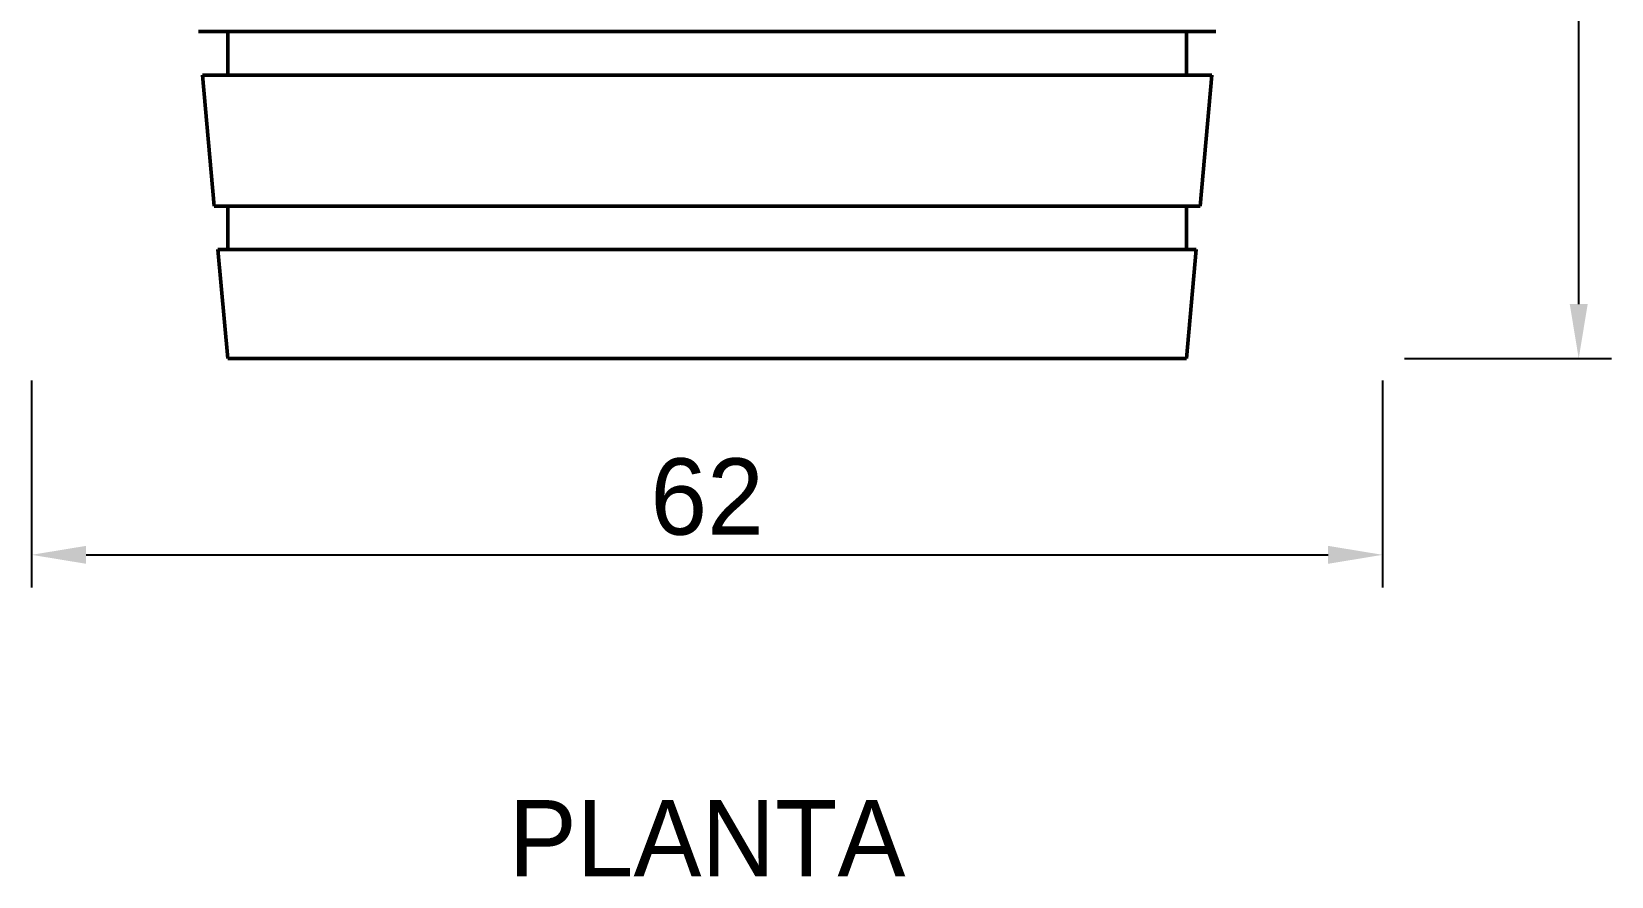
# Model space of a CAD drawing. Header units: millimetres. Extents: x 0 to 420, y 0 to 297.
# Drawn here: x 96 to 168.5, y 159.4 to 198.2 of the extents above; entities that cross this region are included whole.
import ezdxf
from ezdxf.enums import TextEntityAlignment as Align

# ---------------------------------------------------------------- set-up
doc = ezdxf.new("R2010")
doc.units = ezdxf.units.MM
doc.linetypes.add('DASHED', pattern=[1.524, 1.27, -0.254])
for name, color, linetype, lineweight in [('COTAS', 7, 'CONTINUOUS', 25), ('OCULTA', 8, 'DASHED', 25), ('TEXTO', 7, 'CONTINUOUS', 25), ('VISIBLE', 7, 'CONTINUOUS', 50)]:
    doc.layers.add(name, color=color, linetype=linetype, lineweight=lineweight)
doc.dimstyles.new('F3D_1000', dxfattribs={"dimtxt": 3.5, "dimasz": 2.5, "dimexe": 1.5, "dimexo": 1, "dimgap": 0.9, "dimtad": 1, "dimdec": 1, "dimdsep": 46, "dimcen": 2.5, "dimazin": 3, "dimtfac": 1, "dimtmove": 0, "dimatfit": 3})

msp = doc.modelspace()

# ---------------------------------------------------------------- linework, layer by layer
at = {"layer": 'OCULTA'}
for p, q in [((103.711, 198.187), (103.661, 198.187)), ((103.711, 198.187), (103.86, 198.187)), ((104.109, 198.187), (103.86, 198.187)), ((104.456, 198.187), (104.109, 198.187)), ((104.456, 198.187), (104.899, 198.187)), ((105.437, 198.187), (104.899, 198.187)), ((105.047, 198.187), (105, 198.187)), ((105.188, 198.187), (105.047, 198.187)), ((105.423, 198.187), (105.188, 198.187)), ((105.423, 198.187), (105.75, 198.187)), ((105.437, 198.187), (106.068, 198.187)), ((106.168, 198.187), (105.75, 198.187)), ((106.788, 198.187), (106.068, 198.187)), ((106.675, 198.187), (106.168, 198.187)), ((107.269, 198.187), (106.675, 198.187)), ((107.594, 198.187), (106.788, 198.187)), ((107.269, 198.187), (107.947, 198.187)), ((107.594, 198.187), (108.484, 198.187)), ((108.708, 198.187), (107.947, 198.187)), ((108.484, 198.187), (109.453, 198.187)), ((109.546, 198.187), (108.708, 198.187)), ((110.497, 198.187), (109.453, 198.187)), ((109.546, 198.187), (110.46, 198.187)), ((111.444, 198.187), (110.46, 198.187)), ((110.497, 198.187), (111.611, 198.187)), ((111.444, 198.187), (112.494, 198.187)), ((111.611, 198.187), (112.792, 198.187)), ((112.494, 198.187), (113.607, 198.187)), ((114.033, 198.187), (112.792, 198.187)), ((113.607, 198.187), (114.777, 198.187)), ((114.033, 198.187), (115.33, 198.187)), ((114.777, 198.187), (116, 198.187)), ((115.33, 198.187), (116.677, 198.187)), ((117.27, 198.187), (116, 198.187)), ((116.677, 198.187), (118.068, 198.187)), ((117.27, 198.187), (118.581, 198.187)), ((118.068, 198.187), (119.498, 198.187)), ((118.581, 198.187), (119.928, 198.187)), ((119.498, 198.187), (120.959, 198.187)), ((119.928, 198.187), (121.306, 198.187)), ((120.959, 198.187), (122.447, 198.187)), ((122.708, 198.187), (121.306, 198.187)), ((122.447, 198.187), (123.954, 198.187)), ((122.708, 198.187), (124.128, 198.187)), ((125.474, 198.187), (123.954, 198.187)), ((124.128, 198.187), (125.561, 198.187)), ((125.474, 198.187), (127, 198.187)), ((125.561, 198.187), (127, 198.187)), ((127, 198.187), (128.526, 198.187)), ((127, 198.187), (128.439, 198.187)), ((128.439, 198.187), (129.872, 198.187)), ((128.526, 198.187), (130.046, 198.187)), ((129.872, 198.187), (131.292, 198.187)), ((130.046, 198.187), (131.553, 198.187)), ((131.292, 198.187), (132.694, 198.187)), ((131.553, 198.187), (133.041, 198.187)), ((132.694, 198.187), (134.072, 198.187)), ((133.041, 198.187), (134.502, 198.187)), ((134.072, 198.187), (135.419, 198.187)), ((134.502, 198.187), (135.932, 198.187)), ((135.419, 198.187), (136.73, 198.187)), ((135.932, 198.187), (137.323, 198.187)), ((136.73, 198.187), (138, 198.187)), ((137.323, 198.187), (138.67, 198.187)), ((138, 198.187), (139.223, 198.187)), ((138.67, 198.187), (139.967, 198.187)), ((139.223, 198.187), (140.393, 198.187)), ((139.967, 198.187), (141.208, 198.187)), ((140.393, 198.187), (141.506, 198.187)), ((141.208, 198.187), (142.389, 198.187)), ((141.506, 198.187), (142.556, 198.187)), ((142.389, 198.187), (143.503, 198.187)), ((142.556, 198.187), (143.54, 198.187)), ((143.503, 198.187), (144.547, 198.187)), ((143.54, 198.187), (144.454, 198.187)), ((144.454, 198.187), (145.292, 198.187)), ((144.547, 198.187), (145.516, 198.187)), ((145.292, 198.187), (146.053, 198.187)), ((145.516, 198.187), (146.406, 198.187)), ((146.053, 198.187), (146.731, 198.187)), ((146.406, 198.187), (147.212, 198.187)), ((146.731, 198.187), (147.325, 198.187)), ((147.212, 198.187), (147.932, 198.187)), ((147.325, 198.187), (147.832, 198.187)), ((147.832, 198.187), (148.25, 198.187)), ((147.932, 198.187), (148.563, 198.187)), ((148.25, 198.187), (148.577, 198.187)), ((148.563, 198.187), (149.101, 198.187)), ((148.577, 198.187), (148.812, 198.187)), ((148.812, 198.187), (148.953, 198.187)), ((148.953, 198.187), (149, 198.187)), ((149.101, 198.187), (149.544, 198.187)), ((149.544, 198.187), (149.891, 198.187)), ((149.891, 198.187), (150.14, 198.187)), ((150.14, 198.187), (150.289, 198.187)), ((150.289, 198.187), (150.339, 198.187)), ((103.889, 196.187), (103.839, 196.187)), ((104.037, 196.187), (103.889, 196.187)), ((104.284, 196.187), (104.037, 196.187)), ((104.628, 196.187), (104.284, 196.187)), ((104.628, 196.187), (105.068, 196.187)), ((105.047, 196.187), (105, 196.187)), ((105.188, 196.187), (105.047, 196.187)), ((105.602, 196.187), (105.068, 196.187)), ((105.423, 196.187), (105.188, 196.187)), ((105.423, 196.187), (105.75, 196.187)), ((105.602, 196.187), (106.228, 196.187)), ((106.168, 196.187), (105.75, 196.187)), ((106.675, 196.187), (106.168, 196.187)), ((106.228, 196.187), (106.942, 196.187)), ((107.269, 196.187), (106.675, 196.187)), ((106.942, 196.187), (107.743, 196.187)), ((107.269, 196.187), (107.947, 196.187)), ((108.625, 196.187), (107.743, 196.187)), ((108.708, 196.187), (107.947, 196.187)), ((108.625, 196.187), (109.587, 196.187)), ((109.546, 196.187), (108.708, 196.187)), ((109.546, 196.187), (110.46, 196.187)), ((110.623, 196.187), (109.587, 196.187)), ((111.444, 196.187), (110.46, 196.187)), ((110.623, 196.187), (111.729, 196.187)), ((111.444, 196.187), (112.494, 196.187)), ((112.901, 196.187), (111.729, 196.187)), ((112.494, 196.187), (113.607, 196.187)), ((112.901, 196.187), (114.133, 196.187)), ((113.607, 196.187), (114.777, 196.187)), ((114.133, 196.187), (115.42, 196.187)), ((114.777, 196.187), (116, 196.187)), ((115.42, 196.187), (116.756, 196.187)), ((117.27, 196.187), (116, 196.187)), ((116.756, 196.187), (118.137, 196.187)), ((117.27, 196.187), (118.581, 196.187)), ((118.137, 196.187), (119.555, 196.187)), ((118.581, 196.187), (119.928, 196.187)), ((119.555, 196.187), (121.006, 196.187)), ((119.928, 196.187), (121.306, 196.187)), ((121.006, 196.187), (122.482, 196.187)), ((122.708, 196.187), (121.306, 196.187)), ((122.482, 196.187), (123.977, 196.187)), ((122.708, 196.187), (124.128, 196.187)), ((123.977, 196.187), (125.485, 196.187)), ((124.128, 196.187), (125.561, 196.187)), ((125.485, 196.187), (127, 196.187)), ((125.561, 196.187), (127, 196.187)), ((127, 196.187), (128.515, 196.187)), ((127, 196.187), (128.439, 196.187)), ((128.439, 196.187), (129.872, 196.187)), ((128.515, 196.187), (130.023, 196.187)), ((129.872, 196.187), (131.292, 196.187)), ((130.023, 196.187), (131.518, 196.187)), ((131.292, 196.187), (132.694, 196.187)), ((131.518, 196.187), (132.994, 196.187)), ((132.694, 196.187), (134.072, 196.187)), ((132.994, 196.187), (134.445, 196.187)), ((134.072, 196.187), (135.419, 196.187)), ((134.445, 196.187), (135.863, 196.187)), ((135.419, 196.187), (136.73, 196.187)), ((135.863, 196.187), (137.244, 196.187)), ((136.73, 196.187), (138, 196.187)), ((137.244, 196.187), (138.58, 196.187)), ((138, 196.187), (139.223, 196.187)), ((138.58, 196.187), (139.867, 196.187)), ((139.223, 196.187), (140.393, 196.187)), ((139.867, 196.187), (141.099, 196.187)), ((140.393, 196.187), (141.506, 196.187)), ((141.099, 196.187), (142.271, 196.187)), ((141.506, 196.187), (142.556, 196.187)), ((142.271, 196.187), (143.377, 196.187)), ((142.556, 196.187), (143.54, 196.187)), ((143.377, 196.187), (144.413, 196.187)), ((143.54, 196.187), (144.454, 196.187)), ((144.413, 196.187), (145.375, 196.187)), ((144.454, 196.187), (145.292, 196.187)), ((145.292, 196.187), (146.053, 196.187)), ((145.375, 196.187), (146.257, 196.187)), ((146.053, 196.187), (146.731, 196.187)), ((146.257, 196.187), (147.058, 196.187)), ((146.731, 196.187), (147.325, 196.187)), ((147.058, 196.187), (147.772, 196.187)), ((147.325, 196.187), (147.832, 196.187)), ((147.772, 196.187), (148.398, 196.187)), ((147.832, 196.187), (148.25, 196.187)), ((148.25, 196.187), (148.577, 196.187)), ((148.398, 196.187), (148.932, 196.187)), ((148.577, 196.187), (148.812, 196.187)), ((148.812, 196.187), (148.953, 196.187)), ((148.932, 196.187), (149.372, 196.187)), ((148.953, 196.187), (149, 196.187)), ((149.372, 196.187), (149.716, 196.187)), ((149.716, 196.187), (149.963, 196.187)), ((149.963, 196.187), (150.111, 196.187)), ((150.111, 196.187), (150.161, 196.187)), ((104.423, 190.187), (104.375, 190.187)), ((104.569, 190.187), (104.423, 190.187)), ((104.81, 190.187), (104.569, 190.187)), ((105.146, 190.187), (104.81, 190.187)), ((105.047, 190.187), (105, 190.187)), ((105.188, 190.187), (105.047, 190.187)), ((105.576, 190.187), (105.146, 190.187)), ((105.423, 190.187), (105.188, 190.187)), ((105.423, 190.187), (105.75, 190.187)), ((106.097, 190.187), (105.576, 190.187)), ((106.168, 190.187), (105.75, 190.187)), ((106.708, 190.187), (106.097, 190.187)), ((106.675, 190.187), (106.168, 190.187)), ((107.269, 190.187), (106.675, 190.187)), ((107.406, 190.187), (106.708, 190.187)), ((107.269, 190.187), (107.947, 190.187)), ((107.406, 190.187), (108.188, 190.187)), ((108.708, 190.187), (107.947, 190.187)), ((109.05, 190.187), (108.188, 190.187)), ((109.546, 190.187), (108.708, 190.187)), ((109.05, 190.187), (109.99, 190.187)), ((109.546, 190.187), (110.46, 190.187)), ((111.002, 190.187), (109.99, 190.187)), ((111.444, 190.187), (110.46, 190.187)), ((111.002, 190.187), (112.082, 190.187)), ((111.444, 190.187), (112.494, 190.187)), ((113.227, 190.187), (112.082, 190.187)), ((112.494, 190.187), (113.607, 190.187)), ((113.227, 190.187), (114.43, 190.187)), ((113.607, 190.187), (114.777, 190.187)), ((114.43, 190.187), (115.687, 190.187)), ((114.777, 190.187), (116, 190.187)), ((115.687, 190.187), (116.993, 190.187)), ((117.27, 190.187), (116, 190.187)), ((116.993, 190.187), (118.342, 190.187)), ((117.27, 190.187), (118.581, 190.187)), ((118.342, 190.187), (119.727, 190.187)), ((118.581, 190.187), (119.928, 190.187)), ((119.727, 190.187), (121.144, 190.187)), ((119.928, 190.187), (121.306, 190.187)), ((121.144, 190.187), (122.586, 190.187)), ((122.708, 190.187), (121.306, 190.187)), ((122.586, 190.187), (124.047, 190.187)), ((122.708, 190.187), (124.128, 190.187)), ((124.047, 190.187), (125.52, 190.187)), ((124.128, 190.187), (125.561, 190.187)), ((125.52, 190.187), (127, 190.187)), ((125.561, 190.187), (127, 190.187)), ((127, 190.187), (128.48, 190.187)), ((127, 190.187), (128.439, 190.187)), ((128.439, 190.187), (129.872, 190.187)), ((128.48, 190.187), (129.953, 190.187)), ((129.872, 190.187), (131.292, 190.187)), ((129.953, 190.187), (131.414, 190.187)), ((131.292, 190.187), (132.694, 190.187)), ((131.414, 190.187), (132.856, 190.187)), ((132.694, 190.187), (134.072, 190.187)), ((132.856, 190.187), (134.273, 190.187)), ((134.072, 190.187), (135.419, 190.187)), ((134.273, 190.187), (135.658, 190.187)), ((135.419, 190.187), (136.73, 190.187)), ((135.658, 190.187), (137.007, 190.187)), ((136.73, 190.187), (138, 190.187)), ((137.007, 190.187), (138.312, 190.187)), ((138, 190.187), (139.223, 190.187)), ((138.312, 190.187), (139.57, 190.187)), ((139.223, 190.187), (140.393, 190.187)), ((139.57, 190.187), (140.773, 190.187)), ((140.393, 190.187), (141.506, 190.187)), ((140.773, 190.187), (141.918, 190.187)), ((141.506, 190.187), (142.556, 190.187)), ((141.918, 190.187), (142.998, 190.187)), ((142.556, 190.187), (143.54, 190.187)), ((142.998, 190.187), (144.01, 190.187)), ((143.54, 190.187), (144.454, 190.187)), ((144.01, 190.187), (144.95, 190.187)), ((144.454, 190.187), (145.292, 190.187)), ((144.95, 190.187), (145.812, 190.187)), ((145.292, 190.187), (146.053, 190.187)), ((145.812, 190.187), (146.594, 190.187)), ((146.053, 190.187), (146.731, 190.187)), ((146.594, 190.187), (147.292, 190.187)), ((146.731, 190.187), (147.325, 190.187)), ((147.292, 190.187), (147.903, 190.187)), ((147.325, 190.187), (147.832, 190.187)), ((147.832, 190.187), (148.25, 190.187)), ((147.903, 190.187), (148.424, 190.187)), ((148.25, 190.187), (148.577, 190.187)), ((148.424, 190.187), (148.854, 190.187)), ((148.577, 190.187), (148.812, 190.187)), ((148.812, 190.187), (148.953, 190.187)), ((148.854, 190.187), (149.19, 190.187)), ((148.953, 190.187), (149, 190.187)), ((149.19, 190.187), (149.431, 190.187)), ((149.431, 190.187), (149.577, 190.187)), ((149.577, 190.187), (149.625, 190.187)), ((104.602, 188.187), (104.554, 188.187)), ((104.746, 188.187), (104.602, 188.187)), ((104.985, 188.187), (104.746, 188.187)), ((105.318, 188.187), (104.985, 188.187)), ((105.047, 188.187), (105, 188.187)), ((105.188, 188.187), (105.047, 188.187)), ((105.423, 188.187), (105.188, 188.187)), ((105.318, 188.187), (105.745, 188.187)), ((105.423, 188.187), (105.75, 188.187)), ((106.262, 188.187), (105.745, 188.187)), ((106.168, 188.187), (105.75, 188.187)), ((106.675, 188.187), (106.168, 188.187)), ((106.868, 188.187), (106.262, 188.187)), ((107.269, 188.187), (106.675, 188.187)), ((107.561, 188.187), (106.868, 188.187)), ((107.269, 188.187), (107.947, 188.187)), ((107.561, 188.187), (108.336, 188.187)), ((108.708, 188.187), (107.947, 188.187)), ((109.192, 188.187), (108.336, 188.187)), ((109.546, 188.187), (108.708, 188.187)), ((109.192, 188.187), (110.124, 188.187)), ((109.546, 188.187), (110.46, 188.187)), ((111.128, 188.187), (110.124, 188.187)), ((111.444, 188.187), (110.46, 188.187)), ((111.128, 188.187), (112.2, 188.187)), ((111.444, 188.187), (112.494, 188.187)), ((113.335, 188.187), (112.2, 188.187)), ((112.494, 188.187), (113.607, 188.187)), ((113.335, 188.187), (114.529, 188.187)), ((113.607, 188.187), (114.777, 188.187)), ((114.529, 188.187), (115.777, 188.187)), ((114.777, 188.187), (116, 188.187)), ((115.777, 188.187), (117.072, 188.187)), ((117.27, 188.187), (116, 188.187)), ((117.072, 188.187), (118.41, 188.187)), ((117.27, 188.187), (118.581, 188.187)), ((118.41, 188.187), (119.785, 188.187)), ((118.581, 188.187), (119.928, 188.187)), ((119.785, 188.187), (121.19, 188.187)), ((119.928, 188.187), (121.306, 188.187)), ((121.19, 188.187), (122.621, 188.187)), ((122.708, 188.187), (121.306, 188.187)), ((122.621, 188.187), (124.07, 188.187)), ((122.708, 188.187), (124.128, 188.187)), ((124.07, 188.187), (125.532, 188.187)), ((124.128, 188.187), (125.561, 188.187)), ((125.532, 188.187), (127, 188.187)), ((125.561, 188.187), (127, 188.187)), ((127, 188.187), (128.468, 188.187)), ((127, 188.187), (128.439, 188.187)), ((128.439, 188.187), (129.872, 188.187)), ((128.468, 188.187), (129.93, 188.187)), ((129.872, 188.187), (131.292, 188.187)), ((129.93, 188.187), (131.379, 188.187)), ((131.292, 188.187), (132.694, 188.187)), ((131.379, 188.187), (132.81, 188.187)), ((132.694, 188.187), (134.072, 188.187)), ((132.81, 188.187), (134.215, 188.187)), ((134.072, 188.187), (135.419, 188.187)), ((134.215, 188.187), (135.59, 188.187)), ((135.419, 188.187), (136.73, 188.187)), ((135.59, 188.187), (136.928, 188.187)), ((136.73, 188.187), (138, 188.187)), ((136.928, 188.187), (138.223, 188.187)), ((138, 188.187), (139.223, 188.187)), ((138.223, 188.187), (139.471, 188.187)), ((139.223, 188.187), (140.393, 188.187)), ((139.471, 188.187), (140.665, 188.187)), ((140.393, 188.187), (141.506, 188.187)), ((140.665, 188.187), (141.8, 188.187)), ((141.506, 188.187), (142.556, 188.187)), ((141.8, 188.187), (142.872, 188.187)), ((142.556, 188.187), (143.54, 188.187)), ((142.872, 188.187), (143.876, 188.187)), ((143.54, 188.187), (144.454, 188.187)), ((143.876, 188.187), (144.808, 188.187)), ((144.454, 188.187), (145.292, 188.187)), ((144.808, 188.187), (145.664, 188.187)), ((145.292, 188.187), (146.053, 188.187)), ((145.664, 188.187), (146.439, 188.187)), ((146.053, 188.187), (146.731, 188.187)), ((146.439, 188.187), (147.132, 188.187)), ((146.731, 188.187), (147.325, 188.187)), ((147.132, 188.187), (147.738, 188.187)), ((147.325, 188.187), (147.832, 188.187)), ((147.738, 188.187), (148.255, 188.187)), ((147.832, 188.187), (148.25, 188.187)), ((148.25, 188.187), (148.577, 188.187)), ((148.255, 188.187), (148.682, 188.187)), ((148.577, 188.187), (148.812, 188.187)), ((148.682, 188.187), (149.015, 188.187)), ((148.812, 188.187), (148.953, 188.187)), ((148.953, 188.187), (149, 188.187)), ((149.015, 188.187), (149.254, 188.187)), ((149.254, 188.187), (149.398, 188.187)), ((149.398, 188.187), (149.446, 188.187)), ((105.047, 183.187), (105, 183.187)), ((105.188, 183.187), (105.047, 183.187)), ((105.423, 183.187), (105.188, 183.187)), ((105.423, 183.187), (105.75, 183.187)), ((106.168, 183.187), (105.75, 183.187)), ((106.675, 183.187), (106.168, 183.187)), ((107.269, 183.187), (106.675, 183.187)), ((107.269, 183.187), (107.947, 183.187)), ((108.708, 183.187), (107.947, 183.187)), ((109.546, 183.187), (108.708, 183.187)), ((109.546, 183.187), (110.46, 183.187)), ((111.444, 183.187), (110.46, 183.187)), ((111.444, 183.187), (112.494, 183.187)), ((112.494, 183.187), (113.607, 183.187)), ((113.607, 183.187), (114.777, 183.187)), ((114.5, 183.187), (114.527, 183.187)), ((114.527, 183.187), (114.607, 183.187)), ((114.607, 183.187), (114.74, 183.187)), ((114.74, 183.187), (114.926, 183.187)), ((114.777, 183.187), (116, 183.187)), ((114.926, 183.187), (115.163, 183.187)), ((115.163, 183.187), (115.452, 183.187)), ((115.452, 183.187), (115.789, 183.187)), ((115.789, 183.187), (116.175, 183.187)), ((117.27, 183.187), (116, 183.187)), ((116.175, 183.187), (116.607, 183.187)), ((116.607, 183.187), (117.083, 183.187)), ((117.083, 183.187), (117.602, 183.187)), ((117.27, 183.187), (118.581, 183.187)), ((117.602, 183.187), (118.161, 183.187)), ((118.161, 183.187), (118.758, 183.187)), ((118.581, 183.187), (119.928, 183.187)), ((118.758, 183.187), (119.39, 183.187)), ((119.39, 183.187), (120.055, 183.187)), ((119.928, 183.187), (121.306, 183.187)), ((120.055, 183.187), (120.75, 183.187)), ((120.75, 183.187), (121.471, 183.187)), ((122.708, 183.187), (121.306, 183.187)), ((121.471, 183.187), (122.216, 183.187)), ((122.216, 183.187), (122.982, 183.187)), ((122.708, 183.187), (124.128, 183.187)), ((122.982, 183.187), (123.765, 183.187)), ((123.765, 183.187), (124.561, 183.187)), ((124.128, 183.187), (125.561, 183.187)), ((124.561, 183.187), (125.368, 183.187)), ((125.368, 183.187), (126.182, 183.187)), ((125.561, 183.187), (127, 183.187)), ((126.182, 183.187), (127, 183.187)), ((127, 183.187), (128.439, 183.187)), ((127, 183.187), (127.818, 183.187)), ((127.818, 183.187), (128.632, 183.187)), ((128.439, 183.187), (129.872, 183.187)), ((128.632, 183.187), (129.439, 183.187)), ((129.439, 183.187), (130.235, 183.187)), ((129.872, 183.187), (131.292, 183.187)), ((130.235, 183.187), (131.018, 183.187)), ((131.784, 183.187), (131.018, 183.187)), ((131.292, 183.187), (132.694, 183.187)), ((131.784, 183.187), (132.529, 183.187)), ((132.529, 183.187), (133.25, 183.187)), ((132.694, 183.187), (134.072, 183.187)), ((133.25, 183.187), (133.945, 183.187)), ((133.945, 183.187), (134.61, 183.187)), ((134.072, 183.187), (135.419, 183.187)), ((134.61, 183.187), (135.242, 183.187)), ((135.242, 183.187), (135.839, 183.187)), ((135.419, 183.187), (136.73, 183.187)), ((136.398, 183.187), (135.839, 183.187)), ((136.917, 183.187), (136.398, 183.187)), ((136.73, 183.187), (138, 183.187)), ((136.917, 183.187), (137.393, 183.187)), ((137.393, 183.187), (137.825, 183.187)), ((138.211, 183.187), (137.825, 183.187)), ((138, 183.187), (139.223, 183.187)), ((138.548, 183.187), (138.211, 183.187)), ((138.548, 183.187), (138.837, 183.187)), ((139.074, 183.187), (138.837, 183.187)), ((139.26, 183.187), (139.074, 183.187)), ((139.223, 183.187), (140.393, 183.187)), ((139.393, 183.187), (139.26, 183.187)), ((139.473, 183.187), (139.393, 183.187)), ((139.5, 183.187), (139.473, 183.187)), ((140.393, 183.187), (141.506, 183.187)), ((141.506, 183.187), (142.556, 183.187)), ((142.556, 183.187), (143.54, 183.187)), ((143.54, 183.187), (144.454, 183.187)), ((144.454, 183.187), (145.292, 183.187)), ((145.292, 183.187), (146.053, 183.187)), ((146.053, 183.187), (146.731, 183.187)), ((146.731, 183.187), (147.325, 183.187)), ((147.325, 183.187), (147.832, 183.187)), ((147.832, 183.187), (148.25, 183.187)), ((148.25, 183.187), (148.577, 183.187)), ((148.577, 183.187), (148.812, 183.187)), ((148.812, 183.187), (148.953, 183.187)), ((148.953, 183.187), (149, 183.187))]:
    msp.add_line(p, q, dxfattribs=at)
at = {"layer": 'VISIBLE'}
for p, q in [((103.661, 198.187), (103.711, 198.187)), ((105, 198.187), (103.661, 198.187)), ((103.661, 198.187), (103.661, 198.187)), ((103.661, 198.187), (103.661, 198.187)), ((103.711, 198.187), (103.86, 198.187)), ((103.86, 198.187), (104.109, 198.187)), ((104.109, 198.187), (104.456, 198.187)), ((104.456, 198.187), (104.899, 198.187)), ((104.899, 198.187), (105.437, 198.187)), ((105, 198.187), (105.047, 198.187)), ((105, 196.187), (105, 198.187)), ((105, 198.187), (105, 198.187)), ((105, 198.187), (105, 198.187)), ((105, 198.187), (105, 198.187)), ((105, 198.187), (105, 198.187)), ((105, 198.187), (105, 198.187)), ((105, 198.187), (105, 198.187)), ((105, 198.187), (105, 198.187)), ((105, 198.187), (105, 198.187)), ((105, 198.187), (105, 198.187)), ((105, 198.187), (105, 198.187)), ((105, 198.187), (105, 198.187)), ((105, 198.187), (105, 198.187)), ((105, 198.187), (105, 198.187)), ((105, 198.187), (105, 198.187)), ((105, 198.187), (105, 198.187)), ((105, 198.187), (105, 198.187)), ((105.047, 198.187), (105.188, 198.187)), ((105.188, 198.187), (105.423, 198.187)), ((105.423, 198.187), (105.75, 198.187)), ((105.437, 198.187), (106.068, 198.187)), ((105.75, 198.187), (106.168, 198.187)), ((106.068, 198.187), (106.788, 198.187)), ((106.168, 198.187), (106.675, 198.187)), ((106.675, 198.187), (107.269, 198.187)), ((106.788, 198.187), (107.594, 198.187)), ((107.269, 198.187), (107.947, 198.187)), ((107.594, 198.187), (108.484, 198.187)), ((107.947, 198.187), (108.708, 198.187)), ((108.484, 198.187), (109.453, 198.187)), ((108.708, 198.187), (109.546, 198.187)), ((109.453, 198.187), (110.497, 198.187)), ((109.546, 198.187), (110.46, 198.187)), ((110.46, 198.187), (111.444, 198.187)), ((110.497, 198.187), (111.611, 198.187)), ((111.444, 198.187), (112.494, 198.187)), ((111.611, 198.187), (112.792, 198.187)), ((112.494, 198.187), (113.607, 198.187)), ((112.792, 198.187), (114.033, 198.187)), ((113.607, 198.187), (114.777, 198.187)), ((114.033, 198.187), (115.33, 198.187)), ((114.777, 198.187), (116, 198.187)), ((115.33, 198.187), (116.677, 198.187)), ((116, 198.187), (117.27, 198.187)), ((116.677, 198.187), (118.068, 198.187)), ((117.27, 198.187), (118.581, 198.187)), ((118.068, 198.187), (119.498, 198.187)), ((118.581, 198.187), (119.928, 198.187)), ((119.498, 198.187), (120.959, 198.187)), ((119.928, 198.187), (121.306, 198.187)), ((120.959, 198.187), (122.447, 198.187)), ((121.306, 198.187), (122.708, 198.187)), ((122.447, 198.187), (123.954, 198.187)), ((122.708, 198.187), (124.128, 198.187)), ((123.954, 198.187), (125.474, 198.187)), ((124.128, 198.187), (125.561, 198.187)), ((125.474, 198.187), (127, 198.187)), ((125.561, 198.187), (127, 198.187)), ((127, 198.187), (128.439, 198.187)), ((127, 198.187), (128.526, 198.187)), ((128.439, 198.187), (129.872, 198.187)), ((130.046, 198.187), (128.526, 198.187)), ((129.872, 198.187), (131.292, 198.187)), ((130.046, 198.187), (131.553, 198.187)), ((132.694, 198.187), (131.292, 198.187)), ((131.553, 198.187), (133.041, 198.187)), ((132.694, 198.187), (134.072, 198.187)), ((133.041, 198.187), (134.502, 198.187)), ((134.072, 198.187), (135.419, 198.187)), ((134.502, 198.187), (135.932, 198.187)), ((135.419, 198.187), (136.73, 198.187)), ((135.932, 198.187), (137.323, 198.187)), ((138, 198.187), (136.73, 198.187)), ((137.323, 198.187), (138.67, 198.187)), ((138, 198.187), (139.223, 198.187)), ((138.67, 198.187), (139.967, 198.187)), ((139.223, 198.187), (140.393, 198.187)), ((141.208, 198.187), (139.967, 198.187)), ((140.393, 198.187), (141.506, 198.187)), ((141.208, 198.187), (142.389, 198.187)), ((141.506, 198.187), (142.556, 198.187)), ((142.389, 198.187), (143.503, 198.187)), ((143.54, 198.187), (142.556, 198.187)), ((144.547, 198.187), (143.503, 198.187)), ((143.54, 198.187), (144.454, 198.187)), ((145.292, 198.187), (144.454, 198.187)), ((144.547, 198.187), (145.516, 198.187)), ((146.053, 198.187), (145.292, 198.187)), ((145.516, 198.187), (146.406, 198.187)), ((146.053, 198.187), (146.731, 198.187)), ((147.212, 198.187), (146.406, 198.187)), ((147.325, 198.187), (146.731, 198.187)), ((147.932, 198.187), (147.212, 198.187)), ((147.832, 198.187), (147.325, 198.187)), ((148.25, 198.187), (147.832, 198.187)), ((147.932, 198.187), (148.563, 198.187)), ((148.25, 198.187), (148.577, 198.187)), ((149.101, 198.187), (148.563, 198.187)), ((148.812, 198.187), (148.577, 198.187)), ((148.953, 198.187), (148.812, 198.187)), ((149, 198.187), (148.953, 198.187)), ((150.339, 198.187), (149, 198.187)), ((149, 198.187), (149, 198.187)), ((149, 198.187), (149, 198.187)), ((149, 198.187), (149, 198.187)), ((149, 198.187), (149, 198.187)), ((149, 198.187), (149, 198.187)), ((149, 198.187), (149, 198.187)), ((149, 198.187), (149, 198.187)), ((149, 198.187), (149, 198.187)), ((149, 198.187), (149, 198.187)), ((149, 198.187), (149, 198.187)), ((149, 198.187), (149, 198.187)), ((149, 198.187), (149, 198.187)), ((149, 198.187), (149, 198.187)), ((149, 198.187), (149, 198.187)), ((149, 198.187), (149, 198.187)), ((149, 198.187), (149, 198.187)), ((149, 198.187), (149, 196.187)), ((149.101, 198.187), (149.544, 198.187)), ((149.891, 198.187), (149.544, 198.187)), ((150.14, 198.187), (149.891, 198.187)), ((150.14, 198.187), (150.289, 198.187)), ((150.339, 198.187), (150.289, 198.187)), ((150.339, 198.187), (150.339, 198.187)), ((150.339, 198.187), (150.339, 198.187)), ((103.839, 196.187), (103.889, 196.187)), ((104.375, 190.187), (103.839, 196.187)), ((103.839, 196.187), (103.839, 196.187)), ((103.839, 196.187), (103.839, 196.187)), ((103.839, 196.187), (105, 196.187)), ((103.889, 196.187), (104.037, 196.187)), ((104.037, 196.187), (104.284, 196.187)), ((104.284, 196.187), (104.628, 196.187)), ((104.628, 196.187), (105.068, 196.187)), ((105, 196.187), (105.047, 196.187)), ((105, 196.187), (105, 196.187)), ((105, 196.187), (105, 196.187)), ((105, 196.187), (105, 196.187)), ((105, 196.187), (105, 196.187)), ((105, 196.187), (105, 196.187)), ((105, 196.187), (105, 196.187)), ((105, 196.187), (105, 196.187)), ((105, 196.187), (105, 196.187)), ((105, 196.187), (105, 196.187)), ((105, 196.187), (105, 196.187)), ((105, 196.187), (105, 196.187)), ((105, 196.187), (105, 196.187)), ((105, 196.187), (105, 196.187)), ((105, 196.187), (105, 196.187)), ((105, 196.187), (105, 196.187)), ((105, 196.187), (105, 196.187)), ((105.047, 196.187), (105.188, 196.187)), ((105.068, 196.187), (105.602, 196.187)), ((105.188, 196.187), (105.423, 196.187)), ((105.423, 196.187), (105.75, 196.187)), ((105.602, 196.187), (106.228, 196.187)), ((105.75, 196.187), (106.168, 196.187)), ((106.168, 196.187), (106.675, 196.187)), ((106.228, 196.187), (106.942, 196.187)), ((106.675, 196.187), (107.269, 196.187)), ((106.942, 196.187), (107.743, 196.187)), ((107.269, 196.187), (107.947, 196.187)), ((107.743, 196.187), (108.625, 196.187)), ((107.947, 196.187), (108.708, 196.187)), ((108.625, 196.187), (109.587, 196.187)), ((108.708, 196.187), (109.546, 196.187)), ((109.546, 196.187), (110.46, 196.187)), ((109.587, 196.187), (110.623, 196.187)), ((110.46, 196.187), (111.444, 196.187)), ((110.623, 196.187), (111.729, 196.187)), ((111.444, 196.187), (112.494, 196.187)), ((111.729, 196.187), (112.901, 196.187)), ((112.494, 196.187), (113.607, 196.187)), ((112.901, 196.187), (114.133, 196.187)), ((113.607, 196.187), (114.777, 196.187)), ((114.133, 196.187), (115.42, 196.187)), ((114.777, 196.187), (116, 196.187)), ((115.42, 196.187), (116.756, 196.187)), ((116, 196.187), (117.27, 196.187)), ((116.756, 196.187), (118.137, 196.187)), ((117.27, 196.187), (118.581, 196.187)), ((118.137, 196.187), (119.555, 196.187)), ((118.581, 196.187), (119.928, 196.187)), ((119.555, 196.187), (121.006, 196.187)), ((119.928, 196.187), (121.306, 196.187)), ((121.006, 196.187), (122.482, 196.187)), ((121.306, 196.187), (122.708, 196.187)), ((122.482, 196.187), (123.977, 196.187)), ((122.708, 196.187), (124.128, 196.187)), ((123.977, 196.187), (125.485, 196.187)), ((124.128, 196.187), (125.561, 196.187)), ((125.485, 196.187), (127, 196.187)), ((125.561, 196.187), (127, 196.187)), ((127, 196.187), (128.439, 196.187)), ((127, 196.187), (128.515, 196.187)), ((128.439, 196.187), (129.872, 196.187)), ((128.515, 196.187), (130.023, 196.187)), ((129.872, 196.187), (131.292, 196.187)), ((130.023, 196.187), (131.518, 196.187)), ((132.694, 196.187), (131.292, 196.187)), ((131.518, 196.187), (132.994, 196.187)), ((132.694, 196.187), (134.072, 196.187)), ((132.994, 196.187), (134.445, 196.187)), ((134.072, 196.187), (135.419, 196.187)), ((134.445, 196.187), (135.863, 196.187)), ((135.419, 196.187), (136.73, 196.187)), ((135.863, 196.187), (137.244, 196.187)), ((138, 196.187), (136.73, 196.187)), ((137.244, 196.187), (138.58, 196.187)), ((138, 196.187), (139.223, 196.187)), ((138.58, 196.187), (139.867, 196.187)), ((139.223, 196.187), (140.393, 196.187)), ((139.867, 196.187), (141.099, 196.187)), ((140.393, 196.187), (141.506, 196.187)), ((142.271, 196.187), (141.099, 196.187)), ((141.506, 196.187), (142.556, 196.187)), ((142.271, 196.187), (143.377, 196.187)), ((143.54, 196.187), (142.556, 196.187)), ((144.413, 196.187), (143.377, 196.187)), ((143.54, 196.187), (144.454, 196.187)), ((144.413, 196.187), (145.375, 196.187)), ((145.292, 196.187), (144.454, 196.187)), ((146.053, 196.187), (145.292, 196.187)), ((146.257, 196.187), (145.375, 196.187)), ((146.053, 196.187), (146.731, 196.187)), ((146.257, 196.187), (147.058, 196.187)), ((147.325, 196.187), (146.731, 196.187)), ((147.058, 196.187), (147.772, 196.187)), ((147.832, 196.187), (147.325, 196.187)), ((147.772, 196.187), (148.398, 196.187)), ((148.25, 196.187), (147.832, 196.187)), ((148.25, 196.187), (148.577, 196.187)), ((148.932, 196.187), (148.398, 196.187)), ((148.812, 196.187), (148.577, 196.187)), ((148.953, 196.187), (148.812, 196.187)), ((148.932, 196.187), (149.372, 196.187)), ((149, 196.187), (148.953, 196.187)), ((149, 196.187), (149, 196.187)), ((149, 196.187), (149, 196.187)), ((149, 196.187), (149, 196.187)), ((149, 196.187), (149, 196.187)), ((149, 196.187), (149, 196.187)), ((149, 196.187), (149, 196.187)), ((149, 196.187), (149, 196.187)), ((149, 196.187), (149, 196.187)), ((149, 196.187), (149, 196.187)), ((149, 196.187), (149, 196.187)), ((149, 196.187), (149, 196.187)), ((149, 196.187), (149, 196.187)), ((149, 196.187), (149, 196.187)), ((149, 196.187), (149, 196.187)), ((149, 196.187), (149, 196.187)), ((149, 196.187), (149, 196.187)), ((149, 196.187), (150.161, 196.187)), ((149.716, 196.187), (149.372, 196.187)), ((150.161, 196.187), (149.625, 190.187)), ((149.963, 196.187), (149.716, 196.187)), ((150.111, 196.187), (149.963, 196.187)), ((150.161, 196.187), (150.111, 196.187)), ((150.161, 196.187), (150.161, 196.187)), ((150.161, 196.187), (150.161, 196.187)), ((104.375, 190.187), (104.423, 190.187)), ((105, 190.187), (104.375, 190.187)), ((104.375, 190.187), (104.375, 190.187)), ((104.375, 190.187), (104.375, 190.187)), ((104.423, 190.187), (104.569, 190.187)), ((104.569, 190.187), (104.81, 190.187)), ((104.81, 190.187), (105.146, 190.187)), ((105, 190.187), (105.047, 190.187)), ((105, 188.187), (105, 190.187)), ((105, 190.187), (105, 190.187)), ((105, 190.187), (105, 190.187)), ((105, 190.187), (105, 190.187)), ((105, 190.187), (105, 190.187)), ((105, 190.187), (105, 190.187)), ((105, 190.187), (105, 190.187)), ((105, 190.187), (105, 190.187)), ((105, 190.187), (105, 190.187)), ((105, 190.187), (105, 190.187)), ((105, 190.187), (105, 190.187)), ((105, 190.187), (105, 190.187)), ((105, 190.187), (105, 190.187)), ((105, 190.187), (105, 190.187)), ((105, 190.187), (105, 190.187)), ((105, 190.187), (105, 190.187)), ((105, 190.187), (105, 190.187)), ((105.047, 190.187), (105.188, 190.187)), ((105.146, 190.187), (105.576, 190.187)), ((105.188, 190.187), (105.423, 190.187)), ((105.423, 190.187), (105.75, 190.187)), ((105.576, 190.187), (106.097, 190.187)), ((105.75, 190.187), (106.168, 190.187)), ((106.097, 190.187), (106.708, 190.187)), ((106.168, 190.187), (106.675, 190.187)), ((106.675, 190.187), (107.269, 190.187)), ((106.708, 190.187), (107.406, 190.187)), ((107.269, 190.187), (107.947, 190.187)), ((107.406, 190.187), (108.188, 190.187)), ((107.947, 190.187), (108.708, 190.187)), ((108.188, 190.187), (109.05, 190.187)), ((108.708, 190.187), (109.546, 190.187)), ((109.05, 190.187), (109.99, 190.187)), ((109.546, 190.187), (110.46, 190.187)), ((109.99, 190.187), (111.002, 190.187)), ((110.46, 190.187), (111.444, 190.187)), ((111.002, 190.187), (112.082, 190.187)), ((111.444, 190.187), (112.494, 190.187)), ((112.082, 190.187), (113.227, 190.187)), ((112.494, 190.187), (113.607, 190.187)), ((113.227, 190.187), (114.43, 190.187)), ((113.607, 190.187), (114.777, 190.187)), ((114.43, 190.187), (115.687, 190.187)), ((114.777, 190.187), (116, 190.187)), ((115.687, 190.187), (116.993, 190.187)), ((116, 190.187), (117.27, 190.187)), ((116.993, 190.187), (118.342, 190.187)), ((117.27, 190.187), (118.581, 190.187)), ((118.342, 190.187), (119.727, 190.187)), ((118.581, 190.187), (119.928, 190.187)), ((119.727, 190.187), (121.144, 190.187)), ((119.928, 190.187), (121.306, 190.187)), ((121.144, 190.187), (122.586, 190.187)), ((121.306, 190.187), (122.708, 190.187)), ((122.586, 190.187), (124.047, 190.187)), ((122.708, 190.187), (124.128, 190.187)), ((124.047, 190.187), (125.52, 190.187)), ((124.128, 190.187), (125.561, 190.187)), ((125.52, 190.187), (127, 190.187)), ((125.561, 190.187), (127, 190.187)), ((127, 190.187), (128.439, 190.187)), ((127, 190.187), (128.48, 190.187)), ((128.439, 190.187), (129.872, 190.187)), ((128.48, 190.187), (129.953, 190.187)), ((129.872, 190.187), (131.292, 190.187)), ((129.953, 190.187), (131.414, 190.187)), ((132.694, 190.187), (131.292, 190.187)), ((131.414, 190.187), (132.856, 190.187)), ((132.694, 190.187), (134.072, 190.187)), ((132.856, 190.187), (134.273, 190.187)), ((134.072, 190.187), (135.419, 190.187)), ((134.273, 190.187), (135.658, 190.187)), ((135.419, 190.187), (136.73, 190.187)), ((135.658, 190.187), (137.007, 190.187)), ((138, 190.187), (136.73, 190.187)), ((137.007, 190.187), (138.312, 190.187)), ((138, 190.187), (139.223, 190.187)), ((138.312, 190.187), (139.57, 190.187)), ((139.223, 190.187), (140.393, 190.187)), ((139.57, 190.187), (140.773, 190.187)), ((140.393, 190.187), (141.506, 190.187)), ((141.918, 190.187), (140.773, 190.187)), ((141.506, 190.187), (142.556, 190.187)), ((141.918, 190.187), (142.998, 190.187)), ((143.54, 190.187), (142.556, 190.187)), ((144.01, 190.187), (142.998, 190.187)), ((143.54, 190.187), (144.454, 190.187)), ((144.01, 190.187), (144.95, 190.187)), ((145.292, 190.187), (144.454, 190.187)), ((145.812, 190.187), (144.95, 190.187)), ((146.053, 190.187), (145.292, 190.187)), ((145.812, 190.187), (146.594, 190.187)), ((146.053, 190.187), (146.731, 190.187)), ((147.292, 190.187), (146.594, 190.187)), ((147.325, 190.187), (146.731, 190.187)), ((147.903, 190.187), (147.292, 190.187)), ((147.832, 190.187), (147.325, 190.187)), ((148.25, 190.187), (147.832, 190.187)), ((148.424, 190.187), (147.903, 190.187)), ((148.25, 190.187), (148.577, 190.187)), ((148.854, 190.187), (148.424, 190.187)), ((148.812, 190.187), (148.577, 190.187)), ((148.953, 190.187), (148.812, 190.187)), ((149.19, 190.187), (148.854, 190.187)), ((149, 190.187), (148.953, 190.187)), ((149.625, 190.187), (149, 190.187)), ((149, 190.187), (149, 190.187)), ((149, 190.187), (149, 190.187)), ((149, 190.187), (149, 190.187)), ((149, 190.187), (149, 190.187)), ((149, 190.187), (149, 190.187)), ((149, 190.187), (149, 190.187)), ((149, 190.187), (149, 190.187)), ((149, 190.187), (149, 190.187)), ((149, 190.187), (149, 190.187)), ((149, 190.187), (149, 190.187)), ((149, 190.187), (149, 190.187)), ((149, 190.187), (149, 190.187)), ((149, 190.187), (149, 190.187)), ((149, 190.187), (149, 190.187)), ((149, 190.187), (149, 190.187)), ((149, 190.187), (149, 190.187)), ((149, 190.187), (149, 188.187)), ((149.431, 190.187), (149.19, 190.187)), ((149.577, 190.187), (149.431, 190.187)), ((149.625, 190.187), (149.577, 190.187)), ((149.625, 190.187), (149.625, 190.187)), ((149.625, 190.187), (149.625, 190.187)), ((104.554, 188.187), (104.602, 188.187)), ((105, 183.187), (104.554, 188.187)), ((104.554, 188.187), (104.554, 188.187)), ((104.554, 188.187), (104.554, 188.187)), ((104.554, 188.187), (105, 188.187)), ((104.602, 188.187), (104.746, 188.187)), ((104.746, 188.187), (104.985, 188.187)), ((104.985, 188.187), (105.318, 188.187)), ((105, 188.187), (105.047, 188.187)), ((105, 188.187), (105, 188.187)), ((105, 188.187), (105, 188.187)), ((105, 188.187), (105, 188.187)), ((105, 188.187), (105, 188.187)), ((105, 188.187), (105, 188.187)), ((105, 188.187), (105, 188.187)), ((105, 188.187), (105, 188.187)), ((105, 188.187), (105, 188.187)), ((105, 188.187), (105, 188.187)), ((105, 188.187), (105, 188.187)), ((105, 188.187), (105, 188.187)), ((105, 188.187), (105, 188.187)), ((105, 188.187), (105, 188.187)), ((105, 188.187), (105, 188.187)), ((105, 188.187), (105, 188.187)), ((105, 188.187), (105, 188.187)), ((105.047, 188.187), (105.188, 188.187)), ((105.188, 188.187), (105.423, 188.187)), ((105.318, 188.187), (105.745, 188.187)), ((105.423, 188.187), (105.75, 188.187)), ((105.745, 188.187), (106.262, 188.187)), ((105.75, 188.187), (106.168, 188.187)), ((106.168, 188.187), (106.675, 188.187)), ((106.262, 188.187), (106.868, 188.187)), ((106.675, 188.187), (107.269, 188.187)), ((106.868, 188.187), (107.561, 188.187)), ((107.269, 188.187), (107.947, 188.187)), ((107.561, 188.187), (108.336, 188.187)), ((107.947, 188.187), (108.708, 188.187)), ((108.336, 188.187), (109.192, 188.187)), ((108.708, 188.187), (109.546, 188.187)), ((109.192, 188.187), (110.124, 188.187)), ((109.546, 188.187), (110.46, 188.187)), ((110.124, 188.187), (111.128, 188.187)), ((110.46, 188.187), (111.444, 188.187)), ((111.128, 188.187), (112.2, 188.187)), ((111.444, 188.187), (112.494, 188.187)), ((112.2, 188.187), (113.335, 188.187)), ((112.494, 188.187), (113.607, 188.187)), ((113.335, 188.187), (114.529, 188.187)), ((113.607, 188.187), (114.777, 188.187)), ((114.529, 188.187), (115.777, 188.187)), ((114.777, 188.187), (116, 188.187)), ((115.777, 188.187), (117.072, 188.187)), ((116, 188.187), (117.27, 188.187)), ((117.072, 188.187), (118.41, 188.187)), ((117.27, 188.187), (118.581, 188.187)), ((118.41, 188.187), (119.785, 188.187)), ((118.581, 188.187), (119.928, 188.187)), ((119.785, 188.187), (121.19, 188.187)), ((119.928, 188.187), (121.306, 188.187)), ((121.19, 188.187), (122.621, 188.187)), ((121.306, 188.187), (122.708, 188.187)), ((122.621, 188.187), (124.07, 188.187)), ((122.708, 188.187), (124.128, 188.187)), ((124.07, 188.187), (125.532, 188.187)), ((124.128, 188.187), (125.561, 188.187)), ((125.532, 188.187), (127, 188.187)), ((125.561, 188.187), (127, 188.187)), ((127, 188.187), (128.439, 188.187)), ((127, 188.187), (128.468, 188.187)), ((128.439, 188.187), (129.872, 188.187)), ((128.468, 188.187), (129.93, 188.187)), ((129.872, 188.187), (131.292, 188.187)), ((129.93, 188.187), (131.379, 188.187)), ((132.694, 188.187), (131.292, 188.187)), ((131.379, 188.187), (132.81, 188.187)), ((132.694, 188.187), (134.072, 188.187)), ((132.81, 188.187), (134.215, 188.187)), ((134.072, 188.187), (135.419, 188.187)), ((134.215, 188.187), (135.59, 188.187)), ((135.419, 188.187), (136.73, 188.187)), ((135.59, 188.187), (136.928, 188.187)), ((138, 188.187), (136.73, 188.187)), ((136.928, 188.187), (138.223, 188.187)), ((138, 188.187), (139.223, 188.187)), ((138.223, 188.187), (139.471, 188.187)), ((139.223, 188.187), (140.393, 188.187)), ((139.471, 188.187), (140.665, 188.187)), ((140.393, 188.187), (141.506, 188.187)), ((141.8, 188.187), (140.665, 188.187)), ((141.506, 188.187), (142.556, 188.187)), ((141.8, 188.187), (142.872, 188.187)), ((143.54, 188.187), (142.556, 188.187)), ((143.876, 188.187), (142.872, 188.187)), ((143.54, 188.187), (144.454, 188.187)), ((143.876, 188.187), (144.808, 188.187)), ((145.292, 188.187), (144.454, 188.187)), ((145.664, 188.187), (144.808, 188.187)), ((146.053, 188.187), (145.292, 188.187)), ((145.664, 188.187), (146.439, 188.187)), ((146.053, 188.187), (146.731, 188.187)), ((147.132, 188.187), (146.439, 188.187)), ((147.325, 188.187), (146.731, 188.187)), ((147.738, 188.187), (147.132, 188.187)), ((147.832, 188.187), (147.325, 188.187)), ((148.255, 188.187), (147.738, 188.187)), ((148.25, 188.187), (147.832, 188.187)), ((148.25, 188.187), (148.577, 188.187)), ((148.255, 188.187), (148.682, 188.187)), ((148.812, 188.187), (148.577, 188.187)), ((149.015, 188.187), (148.682, 188.187)), ((148.953, 188.187), (148.812, 188.187)), ((149, 188.187), (148.953, 188.187)), ((149, 188.187), (149, 188.187)), ((149, 188.187), (149, 188.187)), ((149, 188.187), (149, 188.187)), ((149, 188.187), (149, 188.187)), ((149, 188.187), (149, 188.187)), ((149, 188.187), (149, 188.187)), ((149, 188.187), (149, 188.187)), ((149, 188.187), (149, 188.187)), ((149, 188.187), (149, 188.187)), ((149, 188.187), (149, 188.187)), ((149, 188.187), (149, 188.187)), ((149, 188.187), (149, 188.187)), ((149, 188.187), (149, 188.187)), ((149, 188.187), (149, 188.187)), ((149, 188.187), (149, 188.187)), ((149, 188.187), (149, 188.187)), ((149, 188.187), (149.446, 188.187)), ((149.446, 188.187), (149, 183.187)), ((149.254, 188.187), (149.015, 188.187)), ((149.398, 188.187), (149.254, 188.187)), ((149.446, 188.187), (149.398, 188.187)), ((149.446, 188.187), (149.446, 188.187)), ((149.446, 188.187), (149.446, 188.187)), ((105, 183.187), (105.047, 183.187)), ((149, 183.187), (105, 183.187)), ((105, 183.187), (105, 183.187)), ((105, 183.187), (105, 183.187)), ((105.047, 183.187), (105.188, 183.187)), ((105.188, 183.187), (105.423, 183.187)), ((105.423, 183.187), (105.75, 183.187)), ((105.75, 183.187), (106.168, 183.187)), ((106.168, 183.187), (106.675, 183.187)), ((106.675, 183.187), (107.269, 183.187)), ((107.269, 183.187), (107.947, 183.187)), ((107.947, 183.187), (108.708, 183.187)), ((108.708, 183.187), (109.546, 183.187)), ((109.546, 183.187), (110.46, 183.187)), ((110.46, 183.187), (111.444, 183.187)), ((111.444, 183.187), (112.494, 183.187)), ((112.494, 183.187), (113.607, 183.187)), ((113.607, 183.187), (114.777, 183.187)), ((114.527, 183.187), (114.5, 183.187)), ((114.607, 183.187), (114.527, 183.187)), ((114.74, 183.187), (114.607, 183.187)), ((114.926, 183.187), (114.74, 183.187)), ((114.777, 183.187), (116, 183.187)), ((115.163, 183.187), (114.926, 183.187)), ((115.163, 183.187), (115.452, 183.187)), ((115.789, 183.187), (115.452, 183.187)), ((116.175, 183.187), (115.789, 183.187)), ((116, 183.187), (117.27, 183.187)), ((116.175, 183.187), (116.607, 183.187)), ((116.607, 183.187), (117.083, 183.187)), ((117.602, 183.187), (117.083, 183.187)), ((117.27, 183.187), (118.581, 183.187)), ((118.161, 183.187), (117.602, 183.187)), ((118.161, 183.187), (118.758, 183.187)), ((118.581, 183.187), (119.928, 183.187)), ((118.758, 183.187), (119.39, 183.187)), ((119.39, 183.187), (120.055, 183.187)), ((119.928, 183.187), (121.306, 183.187)), ((120.055, 183.187), (120.75, 183.187)), ((120.75, 183.187), (121.471, 183.187)), ((121.306, 183.187), (122.708, 183.187)), ((121.471, 183.187), (122.216, 183.187)), ((122.982, 183.187), (122.216, 183.187)), ((122.708, 183.187), (124.128, 183.187)), ((122.982, 183.187), (123.765, 183.187)), ((123.765, 183.187), (124.561, 183.187)), ((124.128, 183.187), (125.561, 183.187)), ((124.561, 183.187), (125.368, 183.187)), ((125.368, 183.187), (126.182, 183.187)), ((125.561, 183.187), (127, 183.187)), ((126.182, 183.187), (127, 183.187)), ((127, 183.187), (127.818, 183.187)), ((127, 183.187), (128.439, 183.187)), ((127.818, 183.187), (128.632, 183.187)), ((128.439, 183.187), (129.872, 183.187)), ((128.632, 183.187), (129.439, 183.187)), ((129.439, 183.187), (130.235, 183.187)), ((129.872, 183.187), (131.292, 183.187)), ((130.235, 183.187), (131.018, 183.187)), ((131.018, 183.187), (131.784, 183.187)), ((132.694, 183.187), (131.292, 183.187)), ((131.784, 183.187), (132.529, 183.187)), ((132.529, 183.187), (133.25, 183.187)), ((132.694, 183.187), (134.072, 183.187)), ((133.25, 183.187), (133.945, 183.187)), ((133.945, 183.187), (134.61, 183.187)), ((134.072, 183.187), (135.419, 183.187)), ((134.61, 183.187), (135.242, 183.187)), ((135.242, 183.187), (135.839, 183.187)), ((135.419, 183.187), (136.73, 183.187)), ((135.839, 183.187), (136.398, 183.187)), ((136.398, 183.187), (136.917, 183.187)), ((138, 183.187), (136.73, 183.187)), ((136.917, 183.187), (137.393, 183.187)), ((137.393, 183.187), (137.825, 183.187)), ((137.825, 183.187), (138.211, 183.187)), ((138, 183.187), (139.223, 183.187)), ((138.211, 183.187), (138.548, 183.187)), ((138.548, 183.187), (138.837, 183.187)), ((138.837, 183.187), (139.074, 183.187)), ((139.074, 183.187), (139.26, 183.187)), ((139.223, 183.187), (140.393, 183.187)), ((139.26, 183.187), (139.393, 183.187)), ((139.393, 183.187), (139.473, 183.187)), ((139.473, 183.187), (139.5, 183.187)), ((140.393, 183.187), (141.506, 183.187)), ((141.506, 183.187), (142.556, 183.187)), ((143.54, 183.187), (142.556, 183.187)), ((143.54, 183.187), (144.454, 183.187)), ((145.292, 183.187), (144.454, 183.187)), ((146.053, 183.187), (145.292, 183.187)), ((146.053, 183.187), (146.731, 183.187)), ((147.325, 183.187), (146.731, 183.187)), ((147.832, 183.187), (147.325, 183.187)), ((148.25, 183.187), (147.832, 183.187)), ((148.25, 183.187), (148.577, 183.187)), ((148.812, 183.187), (148.577, 183.187)), ((148.953, 183.187), (148.812, 183.187)), ((149, 183.187), (148.953, 183.187)), ((149, 183.187), (149, 183.187)), ((149, 183.187), (149, 183.187))]:
    msp.add_line(p, q, dxfattribs=at)

# ---------------------------------------------------------------- texts
at = {"layer": 'TEXTO'}
msp.add_text('PLANTA', height=3.5, dxfattribs=at).set_placement((127, 161.187), align=Align.MIDDLE_CENTER)

# ---------------------------------------------------------------- dimensions: what is measured, and where the dimension line sits
at = {"layer": 'COTAS'}
msp.add_linear_dim(base=(167, 183.187), p1=(158, 183.187), p2=(158, 237.187), angle=90, dimstyle='F3D_1000', dxfattribs=at).render()
msp.add_linear_dim(base=(96, 174.187), p1=(96, 183.187), p2=(158, 183.187), dimstyle='F3D_1000', dxfattribs=at).render()

doc.saveas('drawing.dxf')
